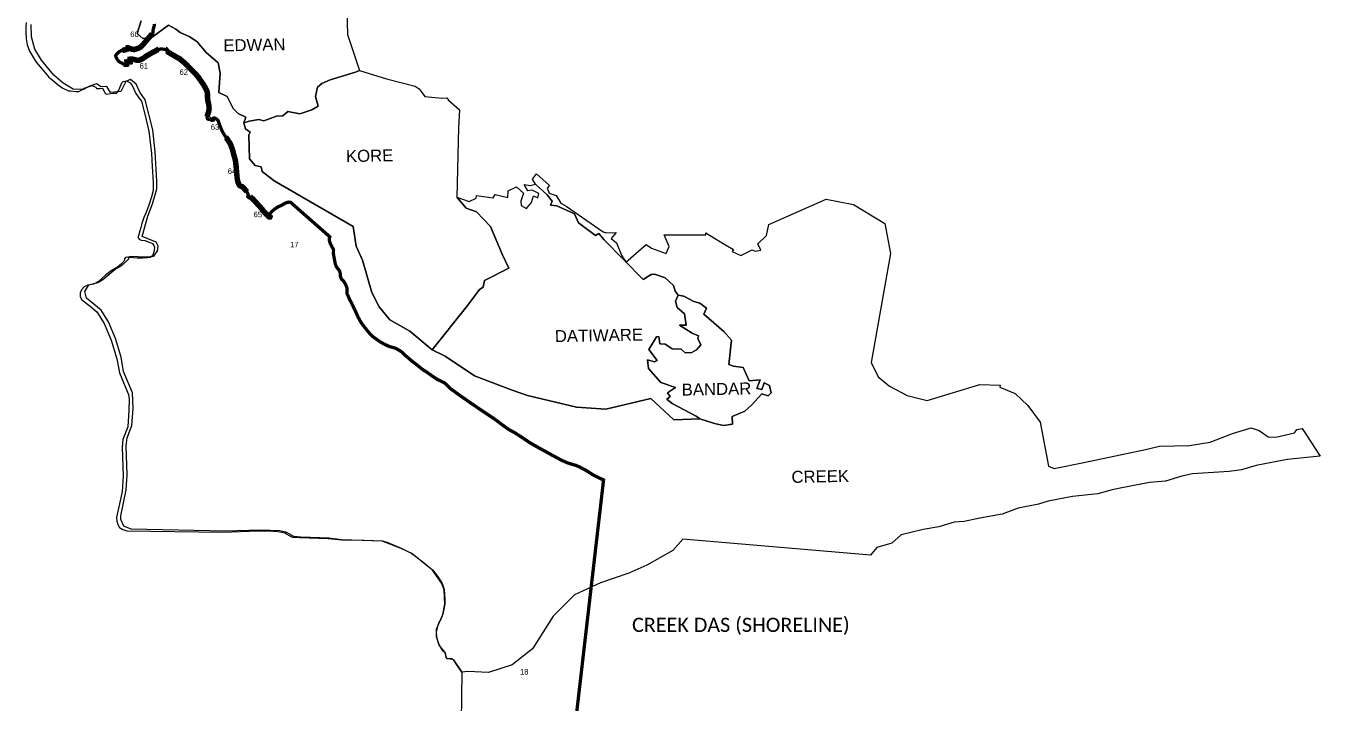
# Model space of a CAD drawing. Header units: metres. Extents: x 0 to 561379, y 0 to 4092696.
# Drawn here: x 259828 to 271595, y 2156234 to 2162387 of the extents above; entities that cross this region are included whole.
import ezdxf

# ---------------------------------------------------------------- set-up
doc = ezdxf.new("R2010")
doc.units = ezdxf.units.M
for name, color, linetype in [('ARTIFICIALLY PROTECTED', 1, 'Continuous'), ('COASTLINE', 5, 'Continuous'), ('DISTRICT BOUNDRY', 86, 'Continuous'), ('UNPROTECTED DUE TO CREEK', 150, 'Continuous'), ('VILLAGE BOUNDRY', 32, 'Continuous'), ('VILLAGE NAME', 250, 'Continuous')]:
    doc.layers.add(name, color=color, linetype=linetype)
doc.styles.get("Standard").update_dxf_attribs({"font": 'arial.ttf'})

msp = doc.modelspace()

# ---------------------------------------------------------------- linework, layer by layer
at = {"layer": 'ARTIFICIALLY PROTECTED', "const_width": 50, "flags": 128}
for points in [[(260981, 2162319), (260978, 2162313), (260971, 2162308), (260967, 2162305), (260960, 2162297), (260954, 2162288), (260948, 2162282), (260938, 2162270), (260922, 2162253), (260911, 2162237), (260906, 2162232), (260900, 2162224), (260894, 2162218), (260887, 2162212), (260877, 2162201), (260871, 2162196), (260867, 2162193), (260858, 2162188), (260848, 2162183), (260840, 2162180), (260834, 2162179), (260828, 2162177), (260820, 2162174), (260815, 2162173), (260811, 2162173), (260806, 2162173), (260796, 2162175), (260785, 2162177), (260776, 2162180), (260767, 2162184), (260763, 2162186), (260760, 2162188), (260757, 2162188), (260756, 2162188), (260753, 2162188), (260752, 2162186), (260752, 2162184), (260751, 2162180), (260750, 2162178), (260749, 2162176), (260745, 2162175), (260742, 2162174), (260738, 2162172), (260731, 2162170), (260723, 2162168), (260708, 2162165), (260704, 2162164)], [(260721, 2162040), (260725, 2162039), (260733, 2162039), (260738, 2162038), (260744, 2162039), (260744, 2162060), (260776, 2162061), (260776, 2162085), (260782, 2162086), (260789, 2162086), (260796, 2162085), (260804, 2162084), (260815, 2162081), (260826, 2162079), (260830, 2162077), (260835, 2162075), (260840, 2162074), (260845, 2162074), (260850, 2162074), (260856, 2162075), (260862, 2162078), (260872, 2162081), (260883, 2162086), (260891, 2162091), (260899, 2162096), (260908, 2162102), (260914, 2162106), (260916, 2162109), (260922, 2162113), (260929, 2162118), (260937, 2162122), (260947, 2162127), (260957, 2162133), (260964, 2162137), (260973, 2162142), (260980, 2162146), (260985, 2162148), (260989, 2162150), (260998, 2162155), (261007, 2162160), (261014, 2162164), (261020, 2162168), (261028, 2162172), (261035, 2162174)], [(261101, 2162170), (261102, 2162170), (261105, 2162167), (261111, 2162159), (261115, 2162154), (261125, 2162147), (261135, 2162141), (261156, 2162128), (261177, 2162116), (261192, 2162107), (261213, 2162095), (261225, 2162089), (261240, 2162076), (261253, 2162066), (261270, 2162052), (261288, 2162035), (261317, 2162005), (261336, 2161985), (261366, 2161956), (261380, 2161940), (261392, 2161927), (261413, 2161896), (261443, 2161854), (261459, 2161826), (261470, 2161805), (261475, 2161792), (261478, 2161779), (261479, 2161769), (261479, 2161760), (261479, 2161751), (261478, 2161743), (261480, 2161727), (261483, 2161705), (261489, 2161681), (261492, 2161662), (261493, 2161649), (261494, 2161632), (261490, 2161610), (261483, 2161587), (261478, 2161573), (261476, 2161564)], [(261503, 2161537), (261509, 2161538), (261519, 2161539), (261526, 2161540), (261528, 2161543), (261529, 2161544), (261530, 2161546)], [(261646, 2161376), (261648, 2161374), (261658, 2161360), (261669, 2161343), (261680, 2161326), (261686, 2161317), (261691, 2161304), (261696, 2161292), (261702, 2161275), (261707, 2161261), (261713, 2161239), (261719, 2161213), (261726, 2161190), (261729, 2161180), (261731, 2161170), (261735, 2161151), (261737, 2161131), (261741, 2161094), (261743, 2161065), (261748, 2161012), (261754, 2160974), (261762, 2160954), (261767, 2160943), (261771, 2160937), (261778, 2160933), (261786, 2160929), (261792, 2160927), (261798, 2160924), (261803, 2160920), (261810, 2160912), (261820, 2160900), (261827, 2160893), (261834, 2160885), (261837, 2160881)], [(261853, 2160846), (261853, 2160843), (261858, 2160837), (261864, 2160833), (261872, 2160830), (261877, 2160827), (261882, 2160823), (261891, 2160815), (261907, 2160797), (261922, 2160781), (261944, 2160757), (261960, 2160740), (261968, 2160731), (261975, 2160723), (261982, 2160712), (261991, 2160701), (261999, 2160692), (262005, 2160686), (262020, 2160671), (262037, 2160653), (262041, 2160650), (262043, 2160650), (262046, 2160650), (262048, 2160654), (262049, 2160658), (262048, 2160662)]]:
    msp.add_lwpolyline(points, dxfattribs=at)
at = {"layer": 'COASTLINE', "const_width": 30, "flags": 128}
msp.add_lwpolyline([(260995, 2162405), (260996, 2162398), (260995, 2162389), (260993, 2162379), (260989, 2162371), (260987, 2162363), (260986, 2162357), (260985, 2162351), (260985, 2162343), (260984, 2162330), (260982, 2162321), (260978, 2162313), (260971, 2162308), (260967, 2162305), (260960, 2162297), (260954, 2162288), (260948, 2162282), (260938, 2162270), (260922, 2162253), (260911, 2162237), (260906, 2162232), (260900, 2162224), (260894, 2162218), (260887, 2162212), (260877, 2162201), (260871, 2162196), (260867, 2162193), (260858, 2162188), (260848, 2162183), (260840, 2162180), (260834, 2162179), (260828, 2162177), (260820, 2162174), (260815, 2162173), (260811, 2162173), (260806, 2162173), (260796, 2162175), (260785, 2162177), (260776, 2162180), (260767, 2162184), (260763, 2162186), (260760, 2162188), (260757, 2162188), (260756, 2162188), (260753, 2162188), (260752, 2162186), (260752, 2162184), (260751, 2162180), (260750, 2162178), (260749, 2162176), (260745, 2162175), (260742, 2162174), (260738, 2162172), (260731, 2162170), (260723, 2162168), (260708, 2162165), (260700, 2162164), (260694, 2162162), (260689, 2162159), (260673, 2162150), (260666, 2162144), (260661, 2162138), (260655, 2162132), (260650, 2162126), (260647, 2162121), (260646, 2162120), (260645, 2162117), (260645, 2162113), (260646, 2162108), (260650, 2162100), (260654, 2162092), (260658, 2162083), (260663, 2162076), (260667, 2162071), (260671, 2162066), (260676, 2162063), (260680, 2162059), (260691, 2162054), (260706, 2162046), (260713, 2162042), (260720, 2162041), (260725, 2162039), (260733, 2162039), (260738, 2162038), (260744, 2162039), (260744, 2162060), (260776, 2162061), (260776, 2162085), (260782, 2162086), (260789, 2162086), (260796, 2162085), (260804, 2162084), (260815, 2162081), (260826, 2162079), (260830, 2162077), (260835, 2162075), (260840, 2162074), (260845, 2162074), (260850, 2162074), (260856, 2162075), (260862, 2162078), (260872, 2162081), (260883, 2162086), (260891, 2162091), (260899, 2162096), (260908, 2162102), (260914, 2162106), (260916, 2162109), (260922, 2162113), (260929, 2162118), (260937, 2162122), (260947, 2162127), (260957, 2162133), (260964, 2162137), (260973, 2162142), (260980, 2162146), (260985, 2162148), (260989, 2162150), (260998, 2162155), (261007, 2162160), (261014, 2162164), (261020, 2162168), (261028, 2162172), (261036, 2162174), (261048, 2162176), (261062, 2162176), (261073, 2162176), (261085, 2162175), (261095, 2162173), (261102, 2162170), (261105, 2162167), (261111, 2162159), (261115, 2162154), (261125, 2162147), (261135, 2162141), (261156, 2162128), (261177, 2162116), (261192, 2162107), (261213, 2162095), (261225, 2162089), (261240, 2162076), (261253, 2162066), (261270, 2162052), (261288, 2162035), (261317, 2162005), (261336, 2161985), (261366, 2161956), (261380, 2161940), (261392, 2161927), (261413, 2161896), (261443, 2161854), (261459, 2161826), (261470, 2161805), (261475, 2161792), (261478, 2161779), (261479, 2161769), (261479, 2161760), (261479, 2161751), (261478, 2161743), (261480, 2161727), (261483, 2161705), (261489, 2161681), (261492, 2161662), (261493, 2161649), (261494, 2161632), (261490, 2161610), (261483, 2161587), (261478, 2161573), (261475, 2161559), (261477, 2161550), (261480, 2161542), (261484, 2161539), (261489, 2161537), (261499, 2161537), (261509, 2161538), (261519, 2161539), (261526, 2161540), (261528, 2161543), (261529, 2161544), (261530, 2161547), (261535, 2161549), (261540, 2161549), (261545, 2161549), (261552, 2161547), (261559, 2161543), (261569, 2161534), (261577, 2161524), (261584, 2161503), (261596, 2161472), (261609, 2161440), (261623, 2161411), (261634, 2161394), (261648, 2161374), (261658, 2161360), (261669, 2161343), (261680, 2161326), (261686, 2161317), (261691, 2161304), (261696, 2161292), (261702, 2161275), (261707, 2161261), (261713, 2161239), (261719, 2161213), (261726, 2161190), (261729, 2161180), (261731, 2161170), (261735, 2161151), (261737, 2161131), (261741, 2161094), (261743, 2161065), (261748, 2161012), (261754, 2160974), (261762, 2160954), (261767, 2160943), (261771, 2160937), (261778, 2160933), (261786, 2160929), (261792, 2160927), (261798, 2160924), (261803, 2160920), (261810, 2160912), (261820, 2160900), (261827, 2160893), (261834, 2160885), (261837, 2160881), (261842, 2160871), (261849, 2160854), (261853, 2160843), (261858, 2160837), (261864, 2160833), (261872, 2160830), (261877, 2160827), (261882, 2160823), (261891, 2160815), (261907, 2160797), (261922, 2160781), (261944, 2160757), (261960, 2160740), (261968, 2160731), (261975, 2160723), (261982, 2160712), (261991, 2160701), (261999, 2160692), (262005, 2160686), (262020, 2160671), (262037, 2160653), (262041, 2160650), (262043, 2160650), (262046, 2160650), (262048, 2160654), (262049, 2160658), (262045, 2160676), (262052, 2160687), (262066, 2160703), (262095, 2160726), (262121, 2160743), (262149, 2160755), (262177, 2160772), (262200, 2160782), (262219, 2160786), (262235, 2160784), (262591, 2160471), (262591, 2160471), (262591, 2160471), (262591, 2160471), (262591, 2160471), (262591, 2160471), (262591, 2160471), (262586, 2160452), (262589, 2160428), (262594, 2160414), (262601, 2160399), (262606, 2160390), (262614, 2160373), (262620, 2160365), (262624, 2160355), (262625, 2160347), (262624, 2160320), (262630, 2160283), (262641, 2160224), (262652, 2160196), (262665, 2160181), (262677, 2160165), (262683, 2160151), (262687, 2160133), (262687, 2160111), (262699, 2160084), (262715, 2160069), (262727, 2160051), (262738, 2160031), (262744, 2160015), (262749, 2159994), (262746, 2159972), (262749, 2159952), (262759, 2159931), (262765, 2159915), (262770, 2159904), (262783, 2159879), (262801, 2159843), (262825, 2159793), (262849, 2159740), (262865, 2159710), (262881, 2159684), (262914, 2159641), (262931, 2159619), (262951, 2159596), (262965, 2159580), (262983, 2159563), (263003, 2159549), (263035, 2159526), (263055, 2159513), (263089, 2159494), (263111, 2159484), (263127, 2159476), (263144, 2159471), (263172, 2159464), (263196, 2159454), (263225, 2159438), (263245, 2159424), (263283, 2159388), (263341, 2159339), (263394, 2159298), (263437, 2159263), (263473, 2159241), (263518, 2159209), (263570, 2159174), (263600, 2159160), (263632, 2159145), (263659, 2159121), (263693, 2159087), (263711, 2159075), (263777, 2159027), (263857, 2158971), (263976, 2158890), (264090, 2158814), (264154, 2158766), (264219, 2158719), (264275, 2158689), (264340, 2158647), (264373, 2158625), (264403, 2158604), (264439, 2158583), (264506, 2158545), (264554, 2158519), (264613, 2158486), (264699, 2158440), (264749, 2158418), (264802, 2158401), (264830, 2158394), (264868, 2158376), (264926, 2158345), (264979, 2158311), (265028, 2158286), (265080, 2158261), (264751, 2155417)], dxfattribs=at)
at = {"layer": 'DISTRICT BOUNDRY'}
msp.add_polyline3d([(259830, 2162419, 0), (259828, 2162381, 0), (259828, 2162334, 0), (259832, 2162271, 0), (259841, 2162215, 0), (259862, 2162159, 0), (259889, 2162112, 0), (259923, 2162059, 0), (259977, 2161995, 0), (260038, 2161921, 0), (260083, 2161886, 0), (260122, 2161851, 0), (260165, 2161822, 0), (260216, 2161796, 0), (260238, 2161796, 0), (260281, 2161792, 0), (260309, 2161792, 0), (260336, 2161806, 0), (260358, 2161822, 0), (260404, 2161838, 0), (260430, 2161845, 0), (260463, 2161832, 0), (260471, 2161819, 0), (260499, 2161817, 0), (260524, 2161822, 0), (260538, 2161800, 0), (260547, 2161780, 0), (260558, 2161766, 0), (260597, 2161773, 0), (260624, 2161776, 0), (260653, 2161777, 0), (260671, 2161797, 0), (260678, 2161819, 0), (260701, 2161869, 0), (260714, 2161883, 0), (260742, 2161887, 0), (260776, 2161870, 0), (260794, 2161846, 0), (260829, 2161772, 0), (260863, 2161721, 0), (260880, 2161703, 0), (260905, 2161596, 0), (260947, 2161430, 0), (260969, 2161229, 0), (260975, 2161110, 0), (260985, 2160965, 0), (260985, 2160893, 0), (260970, 2160834, 0), (260945, 2160758, 0), (260918, 2160686, 0), (260901, 2160645, 0), (260883, 2160591, 0), (260872, 2160555, 0), (260865, 2160526, 0), (260854, 2160492, 0), (260850, 2160474, 0), (260849, 2160461, 0), (260859, 2160450, 0), (260875, 2160439, 0), (260909, 2160437, 0), (260950, 2160422, 0), (260978, 2160409, 0), (260991, 2160393, 0), (260996, 2160373, 0), (260991, 2160330, 0), (260978, 2160299, 0), (260958, 2160283, 0), (260931, 2160280, 0), (260887, 2160277, 0), (260840, 2160277, 0), (260805, 2160279, 0), (260769, 2160283, 0), (260749, 2160285, 0), (260733, 2160282, 0), (260724, 2160271, 0), (260724, 2160255, 0), (260697, 2160226, 0), (260662, 2160196, 0), (260602, 2160162, 0), (260552, 2160122, 0), (260489, 2160066, 0), (260442, 2160041, 0), (260392, 2160032, 0), (260358, 2160017, 0), (260335, 2159989, 0), (260322, 2159958, 0), (260323, 2159926, 0), (260338, 2159897, 0), (260412, 2159840, 0), (260472, 2159788, 0), (260540, 2159684, 0), (260603, 2159532, 0), (260655, 2159362, 0), (260679, 2159234, 0), (260722, 2159132, 0), (260761, 2159039, 0), (260766, 2158995, 0), (260765, 2158896, 0), (260754, 2158743, 0), (260711, 2158630, 0), (260703, 2158559, 0), (260712, 2158295, 0), (260702, 2158157, 0), (260686, 2158071, 0), (260653, 2157922, 0), (260654, 2157886, 0), (260665, 2157857, 0), (260680, 2157828, 0), (260709, 2157810, 0), (260747, 2157800, 0), (261618, 2157788, 0), (261940, 2157799, 0), (262038, 2157798, 0), (262120, 2157793, 0), (262186, 2157781, 0), (262199, 2157769, 0), (262222, 2157756, 0), (262252, 2157743, 0), (262316, 2157737, 0), (262577, 2157730, 0), (262701, 2157717, 0), (262901, 2157713, 0), (263069, 2157707, 0), (263118, 2157692, 0), (263161, 2157674, 0), (263240, 2157641, 0), (263338, 2157593, 0), (263437, 2157517, 0), (263525, 2157444, 0), (263571, 2157388, 0), (263612, 2157321, 0), (263630, 2157265, 0), (263637, 2157180, 0), (263638, 2157133, 0), (263618, 2157041, 0), (263601, 2156996, 0), (263583, 2156965, 0), (263572, 2156938, 0), (263563, 2156906, 0), (263559, 2156877, 0), (263561, 2156837, 0), (263573, 2156792, 0), (263584, 2156761, 0), (263607, 2156725, 0), (263620, 2156709, 0), (263638, 2156698, 0), (263643, 2156678, 0), (263644, 2156662, 0), (263646, 2156649, 0), (263655, 2156640, 0), (263673, 2156638, 0), (263702, 2156638, 0), (263716, 2156628, 0), (263792, 2156515, 0), (263793, 2156514, 0), (263781, 2155843, 0)], dxfattribs=at)
at = {"layer": 'VILLAGE BOUNDRY'}
for points in [[(262742, 2162642, 0), (262753, 2162308, 0), (262862, 2161982, 0), (262824, 2161967, 0), (262593, 2161898, 0), (262520, 2161863, 0), (262479, 2161829, 0), (262460, 2161745, 0), (262485, 2161658, 0), (262427, 2161625, 0), (262319, 2161589, 0), (262209, 2161610, 0), (262163, 2161569, 0), (262106, 2161568, 0), (261990, 2161526, 0), (261945, 2161538, 0), (261857, 2161522, 0), (261811, 2161505, 0), (261828, 2161558, 0), (261757, 2161592, 0), (261713, 2161637, 0), (261658, 2161747, 0), (261581, 2161782, 0), (261595, 2161958, 0), (261575, 2162051, 0), (261466, 2162146, 0), (261386, 2162241, 0), (261318, 2162289, 0), (261231, 2162326, 0), (261192, 2162359, 0), (261124, 2162395, 0), (260977, 2162285, 0), (260892, 2162274, 0), (260841, 2162318, 0), (260876, 2162432, 0)], [(262742, 2162642, 0), (262753, 2162308, 0), (262862, 2161982, 0), (262824, 2161967, 0), (262593, 2161898, 0), (262520, 2161863, 0), (262479, 2161829, 0), (262460, 2161745, 0), (262485, 2161658, 0), (262427, 2161625, 0), (262319, 2161589, 0), (262209, 2161610, 0), (262163, 2161569, 0), (262106, 2161568, 0), (261990, 2161526, 0), (261945, 2161538, 0), (261857, 2161522, 0), (261811, 2161505, 0), (261828, 2161558, 0), (261757, 2161592, 0), (261713, 2161637, 0), (261658, 2161747, 0), (261581, 2161782, 0), (261595, 2161958, 0), (261575, 2162051, 0), (261466, 2162146, 0), (261386, 2162241, 0), (261318, 2162289, 0), (261231, 2162326, 0), (261192, 2162359, 0), (261124, 2162395, 0), (260977, 2162285, 0), (260892, 2162274, 0), (260841, 2162318, 0), (260876, 2162432, 0)], [(260876, 2162432, 0), (260841, 2162318, 0), (260892, 2162274, 0), (260977, 2162285, 0), (261124, 2162395, 0), (261192, 2162359, 0), (261231, 2162326, 0), (261318, 2162289, 0), (261386, 2162241, 0), (261466, 2162146, 0), (261575, 2162051, 0), (261595, 2161958, 0), (261581, 2161782, 0), (261658, 2161747, 0), (261713, 2161637, 0), (261757, 2161592, 0), (261828, 2161558, 0), (261811, 2161505, 0), (261826, 2161453, 0), (261866, 2161423, 0), (261854, 2161398, 0), (261861, 2161180, 0), (261912, 2161119, 0), (261966, 2161107, 0), (261977, 2161065, 0), (262085, 2160980, 0), (262804, 2160564, 0), (262831, 2160386, 0), (262888, 2160257, 0), (262972, 2159965, 0), (263040, 2159834, 0), (263136, 2159715, 0), (263319, 2159613, 0), (263522, 2159443, 0), (263641, 2159387, 0), (263906, 2159208, 0), (264249, 2159077, 0), (264390, 2159028, 0), (264835, 2158924, 0), (265102, 2158904, 0), (265511, 2159001, 0), (265719, 2158809, 0), (265955, 2158816, 0), (266089, 2158773, 0), (266171, 2158756, 0), (266252, 2158768, 0), (266250, 2158839, 0), (266364, 2158887, 0), (266424, 2158942, 0), (266518, 2159045, 0), (266576, 2159025, 0), (266603, 2159053, 0), (266589, 2159120, 0), (266541, 2159144, 0), (266520, 2159084, 0), (266474, 2159092, 0), (266503, 2159172, 0), (266403, 2159161, 0), (266348, 2159284, 0), (266260, 2159295, 0), (266219, 2159310, 0), (266242, 2159531, 0), (266173, 2159611, 0), (265993, 2159767, 0), (266017, 2159822, 0), (265955, 2159869, 0), (265902, 2159884, 0), (265809, 2159930, 0), (265758, 2159939, 0), (265730, 2159976, 0), (265717, 2160028, 0), (265639, 2160099, 0), (265543, 2160131, 0), (265512, 2160127, 0), (265439, 2160084, 0), (265081, 2160445, 0), (265036, 2160501, 0), (265008, 2160484, 0), (264853, 2160597, 0), (264816, 2160680, 0), (264655, 2160751, 0), (264598, 2160759, 0), (264613, 2160794, 0), (264568, 2160853, 0), (264461, 2160949, 0), (264435, 2160994, 0), (264470, 2161042, 0), (264589, 2160936, 0), (264566, 2160912, 0), (264587, 2160866, 0), (264650, 2160846, 0), (264691, 2160775, 0), (264740, 2160750, 0), (265076, 2160517, 0), (265106, 2160506, 0), (265196, 2160510, 0), (265150, 2160454, 0), (265198, 2160416, 0), (265242, 2160305, 0), (265283, 2160241, 0), (265468, 2160401, 0), (265515, 2160369, 0), (265648, 2160319, 0), (265677, 2160383, 0), (265631, 2160490, 0), (266011, 2160488, 0), (266011, 2160508, 0), (266167, 2160409, 0), (266262, 2160355, 0), (266249, 2160337, 0), (266329, 2160301, 0), (266430, 2160353, 0), (266459, 2160339, 0), (266511, 2160348, 0), (266484, 2160408, 0), (266560, 2160483, 0), (266582, 2160584, 0), (267105, 2160812, 0), (267351, 2160763, 0), (267638, 2160592, 0), (267690, 2160320, 0), (267513, 2159330, 0), (267578, 2159198, 0), (267679, 2159115, 0), (267841, 2159029, 0), (268022, 2158983, 0), (268502, 2159130, 0), (268685, 2159124, 0), (268682, 2159106, 0), (268823, 2159048, 0), (268938, 2158938, 0), (269050, 2158785, 0), (269126, 2158386, 0), (269176, 2158365, 0), (269447, 2158420, 0), (270008, 2158539, 0), (270135, 2158567, 0), (270407, 2158575, 0), (270594, 2158604, 0), (270798, 2158684, 0), (270968, 2158734, 0), (271041, 2158711, 0), (271121, 2158653, 0), (271193, 2158650, 0), (271363, 2158690, 0), (271384, 2158720, 0), (271430, 2158730, 0), (271595, 2158479, 0), (271296, 2158447, 0), (271013, 2158393, 0), (270879, 2158353, 0), (270769, 2158339, 0), (270434, 2158318, 0), (270336, 2158295, 0), (270189, 2158251, 0), (270043, 2158237, 0), (269776, 2158186, 0), (269703, 2158172, 0), (269573, 2158136, 0), (269342, 2158111, 0), (269121, 2158068, 0), (269034, 2158040, 0), (268850, 2158006, 0), (268704, 2157951, 0), (268501, 2157914, 0), (268358, 2157883, 0), (268268, 2157879, 0), (268128, 2157834, 0), (267985, 2157812, 0), (267787, 2157764, 0), (267702, 2157686, 0), (267564, 2157648, 0), (267508, 2157579, 0), (265800, 2157722, 0), (265709, 2157621, 0), (265473, 2157486, 0), (265311, 2157415, 0), (265051, 2157328, 0), (264816, 2157217, 0), (264623, 2157024, 0), (264434, 2156727, 0), (264250, 2156580, 0), (264035, 2156511, 0), (263846, 2156520, 0), (263792, 2156514, 0), (263716, 2156627, 0), (263654, 2156639, 0), (263638, 2156697, 0), (263584, 2156760, 0), (263561, 2156836, 0), (263562, 2156905, 0), (263618, 2157040, 0), (263637, 2157132, 0), (263630, 2157264, 0), (263611, 2157320, 0), (263525, 2157443, 0), (263337, 2157592, 0), (263239, 2157640, 0), (263068, 2157706, 0), (262702, 2157717, 0), (262581, 2157732, 0), (262328, 2157741, 0), (262265, 2157747, 0), (262200, 2157785, 0), (262136, 2157799, 0), (261960, 2157806, 0), (261643, 2157797, 0), (260785, 2157813, 0), (260718, 2157842, 0), (260692, 2157901, 0), (260692, 2157936, 0), (260740, 2158171, 0), (260750, 2158309, 0), (260741, 2158572, 0), (260749, 2158644, 0), (260792, 2158757, 0), (260802, 2158910, 0), (260798, 2159052, 0), (260717, 2159248, 0), (260693, 2159376, 0), (260642, 2159547, 0), (260580, 2159699, 0), (260513, 2159803, 0), (260379, 2159913, 0), (260364, 2159974, 0), (260399, 2160033, 0), (260483, 2160056, 0), (260529, 2160082, 0), (260641, 2160177, 0), (260700, 2160211, 0), (260761, 2160269, 0), (260771, 2160296, 0), (260923, 2160290, 0), (260992, 2160295, 0), (261025, 2160343, 0), (261030, 2160386, 0), (261012, 2160421, 0), (260885, 2160474, 0), (260936, 2160658, 0), (260980, 2160771, 0), (261019, 2160906, 0), (261018, 2160977, 0), (261003, 2161242, 0), (260981, 2161443, 0), (260914, 2161716, 0), (260864, 2161786, 0), (260830, 2161859, 0), (260778, 2161901, 0), (260738, 2161883, 0), (260691, 2161791, 0), (260597, 2161781, 0), (260564, 2161837, 0), (260512, 2161834, 0), (260471, 2161861, 0), (260399, 2161838, 0), (260351, 2161808, 0), (260259, 2161812, 0), (260166, 2161868, 0), (260083, 2161939, 0), (259969, 2162077, 0), (259908, 2162177, 0), (259879, 2162289, 0), (259875, 2162399, 0)], [(260876, 2162432, 0), (260841, 2162318, 0), (260892, 2162274, 0), (260977, 2162285, 0), (261124, 2162395, 0), (261192, 2162359, 0), (261231, 2162326, 0), (261318, 2162289, 0), (261386, 2162241, 0), (261466, 2162146, 0), (261575, 2162051, 0), (261595, 2161958, 0), (261581, 2161782, 0), (261658, 2161747, 0), (261713, 2161637, 0), (261757, 2161592, 0), (261828, 2161558, 0), (261811, 2161505, 0), (261826, 2161453, 0), (261866, 2161423, 0), (261854, 2161398, 0), (261861, 2161180, 0), (261912, 2161119, 0), (261966, 2161107, 0), (261977, 2161065, 0), (262085, 2160980, 0), (262804, 2160564, 0), (262831, 2160386, 0), (262888, 2160257, 0), (262972, 2159965, 0), (263040, 2159834, 0), (263136, 2159715, 0), (263319, 2159613, 0), (263522, 2159443, 0), (263641, 2159387, 0), (263906, 2159208, 0), (264249, 2159077, 0), (264390, 2159028, 0), (264835, 2158924, 0), (265102, 2158904, 0), (265511, 2159001, 0), (265719, 2158809, 0), (265955, 2158816, 0), (266089, 2158773, 0), (266171, 2158756, 0), (266252, 2158768, 0), (266250, 2158839, 0), (266364, 2158887, 0), (266424, 2158942, 0), (266518, 2159045, 0), (266576, 2159025, 0), (266603, 2159053, 0), (266589, 2159120, 0), (266541, 2159144, 0), (266520, 2159084, 0), (266474, 2159092, 0), (266503, 2159172, 0), (266403, 2159161, 0), (266348, 2159284, 0), (266260, 2159295, 0), (266219, 2159310, 0), (266242, 2159531, 0), (266173, 2159611, 0), (265993, 2159767, 0), (266017, 2159822, 0), (265955, 2159869, 0), (265902, 2159884, 0), (265809, 2159930, 0), (265758, 2159939, 0), (265730, 2159976, 0), (265717, 2160028, 0), (265639, 2160099, 0), (265543, 2160131, 0), (265512, 2160127, 0), (265439, 2160084, 0), (265081, 2160445, 0), (265036, 2160501, 0), (265008, 2160484, 0), (264853, 2160597, 0), (264816, 2160680, 0), (264655, 2160751, 0), (264598, 2160759, 0), (264613, 2160794, 0), (264568, 2160853, 0), (264461, 2160949, 0), (264435, 2160994, 0), (264470, 2161042, 0), (264589, 2160936, 0), (264566, 2160912, 0), (264587, 2160866, 0), (264650, 2160846, 0), (264691, 2160775, 0), (264740, 2160750, 0), (265076, 2160517, 0), (265106, 2160506, 0), (265196, 2160510, 0), (265150, 2160454, 0), (265198, 2160416, 0), (265242, 2160305, 0), (265283, 2160241, 0), (265468, 2160401, 0), (265515, 2160369, 0), (265648, 2160319, 0), (265677, 2160383, 0), (265631, 2160490, 0), (266011, 2160488, 0), (266011, 2160508, 0), (266167, 2160409, 0), (266262, 2160355, 0), (266249, 2160337, 0), (266329, 2160301, 0), (266430, 2160353, 0), (266459, 2160339, 0), (266511, 2160348, 0), (266484, 2160408, 0), (266560, 2160483, 0), (266582, 2160584, 0), (267105, 2160812, 0), (267351, 2160763, 0), (267638, 2160592, 0), (267690, 2160320, 0), (267513, 2159330, 0), (267578, 2159198, 0), (267679, 2159115, 0), (267841, 2159029, 0), (268022, 2158983, 0), (268502, 2159130, 0), (268685, 2159124, 0), (268682, 2159106, 0), (268823, 2159048, 0), (268938, 2158938, 0), (269050, 2158785, 0), (269126, 2158386, 0), (269176, 2158365, 0), (269447, 2158420, 0), (270008, 2158539, 0), (270135, 2158567, 0), (270407, 2158575, 0), (270594, 2158604, 0), (270798, 2158684, 0), (270968, 2158734, 0), (271041, 2158711, 0), (271121, 2158653, 0), (271193, 2158650, 0), (271363, 2158690, 0), (271384, 2158720, 0), (271430, 2158730, 0), (271595, 2158479, 0), (271296, 2158447, 0), (271013, 2158393, 0), (270879, 2158353, 0), (270769, 2158339, 0), (270434, 2158318, 0), (270336, 2158295, 0), (270189, 2158251, 0), (270043, 2158237, 0), (269776, 2158186, 0), (269703, 2158172, 0), (269573, 2158136, 0), (269342, 2158111, 0), (269121, 2158068, 0), (269034, 2158040, 0), (268850, 2158006, 0), (268704, 2157951, 0), (268501, 2157914, 0), (268358, 2157883, 0), (268268, 2157879, 0), (268128, 2157834, 0), (267985, 2157812, 0), (267787, 2157764, 0), (267702, 2157686, 0), (267564, 2157648, 0), (267508, 2157579, 0), (265800, 2157722, 0), (265709, 2157621, 0), (265473, 2157486, 0), (265311, 2157415, 0), (265051, 2157328, 0), (264816, 2157217, 0), (264623, 2157024, 0), (264434, 2156727, 0), (264250, 2156580, 0), (264035, 2156511, 0), (263846, 2156520, 0), (263792, 2156514, 0), (263716, 2156627, 0), (263654, 2156639, 0), (263638, 2156697, 0), (263584, 2156760, 0), (263561, 2156836, 0), (263562, 2156905, 0), (263618, 2157040, 0), (263637, 2157132, 0), (263630, 2157264, 0), (263611, 2157320, 0), (263525, 2157443, 0), (263337, 2157592, 0), (263239, 2157640, 0), (263068, 2157706, 0), (262702, 2157717, 0), (262581, 2157732, 0), (262328, 2157741, 0), (262265, 2157747, 0), (262200, 2157785, 0), (262136, 2157799, 0), (261960, 2157806, 0), (261643, 2157797, 0), (260785, 2157813, 0), (260718, 2157842, 0), (260692, 2157901, 0), (260692, 2157936, 0), (260740, 2158171, 0), (260750, 2158309, 0), (260741, 2158572, 0), (260749, 2158644, 0), (260792, 2158757, 0), (260802, 2158910, 0), (260798, 2159052, 0), (260717, 2159248, 0), (260693, 2159376, 0), (260642, 2159547, 0), (260580, 2159699, 0), (260513, 2159803, 0), (260379, 2159913, 0), (260364, 2159974, 0), (260399, 2160033, 0), (260483, 2160056, 0), (260529, 2160082, 0), (260641, 2160177, 0), (260700, 2160211, 0), (260761, 2160269, 0), (260771, 2160296, 0), (260923, 2160290, 0), (260992, 2160295, 0), (261025, 2160343, 0), (261030, 2160386, 0), (261012, 2160421, 0), (260885, 2160474, 0), (260936, 2160658, 0), (260980, 2160771, 0), (261019, 2160906, 0), (261018, 2160977, 0), (261003, 2161242, 0), (260981, 2161443, 0), (260914, 2161716, 0), (260864, 2161786, 0), (260830, 2161859, 0), (260778, 2161901, 0), (260738, 2161883, 0), (260691, 2161791, 0), (260597, 2161781, 0), (260564, 2161837, 0), (260512, 2161834, 0), (260471, 2161861, 0), (260399, 2161838, 0), (260351, 2161808, 0), (260259, 2161812, 0), (260166, 2161868, 0), (260083, 2161939, 0), (259969, 2162077, 0), (259908, 2162177, 0), (259879, 2162289, 0), (259875, 2162399, 0)]]:
    msp.add_polyline3d(points, dxfattribs=at)
for points in [[(264218, 2160187, 0), (263999, 2160075, 0), (263985, 2160013, 0), (263951, 2159992, 0), (263845, 2159850, 0), (263522, 2159443, 0), (263319, 2159613, 0), (263136, 2159715, 0), (263040, 2159834, 0), (262972, 2159965, 0), (262888, 2160257, 0), (262831, 2160386, 0), (262804, 2160564, 0), (262085, 2160980, 0), (261977, 2161065, 0), (261966, 2161107, 0), (261912, 2161119, 0), (261861, 2161180, 0), (261854, 2161398, 0), (261866, 2161423, 0), (261826, 2161453, 0), (261811, 2161505, 0), (261857, 2161522, 0), (261945, 2161538, 0), (261990, 2161526, 0), (262106, 2161568, 0), (262163, 2161569, 0), (262209, 2161610, 0), (262319, 2161589, 0), (262427, 2161625, 0), (262485, 2161658, 0), (262460, 2161745, 0), (262479, 2161829, 0), (262520, 2161863, 0), (262593, 2161898, 0), (262824, 2161967, 0), (262862, 2161982, 0), (263107, 2161907, 0), (263368, 2161841, 0), (263403, 2161814, 0), (263456, 2161747, 0), (263613, 2161731, 0), (263656, 2161733, 0), (263669, 2161711, 0), (263770, 2161624, 0), (263762, 2161463, 0), (263746, 2160830, 0), (263832, 2160730, 0), (263925, 2160697, 0), (264051, 2160565, 0), (264159, 2160314, 0)], [(264218, 2160187, 0), (263999, 2160075, 0), (263985, 2160013, 0), (263951, 2159992, 0), (263845, 2159850, 0), (263522, 2159443, 0), (263319, 2159613, 0), (263136, 2159715, 0), (263040, 2159834, 0), (262972, 2159965, 0), (262888, 2160257, 0), (262831, 2160386, 0), (262804, 2160564, 0), (262085, 2160980, 0), (261977, 2161065, 0), (261966, 2161107, 0), (261912, 2161119, 0), (261861, 2161180, 0), (261854, 2161398, 0), (261866, 2161423, 0), (261826, 2161453, 0), (261811, 2161505, 0), (261857, 2161522, 0), (261945, 2161538, 0), (261990, 2161526, 0), (262106, 2161568, 0), (262163, 2161569, 0), (262209, 2161610, 0), (262319, 2161589, 0), (262427, 2161625, 0), (262485, 2161658, 0), (262460, 2161745, 0), (262479, 2161829, 0), (262520, 2161863, 0), (262593, 2161898, 0), (262824, 2161967, 0), (262862, 2161982, 0), (263107, 2161907, 0), (263368, 2161841, 0), (263403, 2161814, 0), (263456, 2161747, 0), (263613, 2161731, 0), (263656, 2161733, 0), (263669, 2161711, 0), (263770, 2161624, 0), (263762, 2161463, 0), (263746, 2160830, 0), (263832, 2160730, 0), (263925, 2160697, 0), (264051, 2160565, 0), (264159, 2160314, 0)], [(265964, 2159490, 0), (265925, 2159444, 0), (265883, 2159418, 0), (265823, 2159416, 0), (265785, 2159449, 0), (265704, 2159454, 0), (265639, 2159494, 0), (265593, 2159498, 0), (265581, 2159566, 0), (265560, 2159561, 0), (265493, 2159448, 0), (265567, 2159348, 0), (265543, 2159334, 0), (265480, 2159354, 0), (265490, 2159274, 0), (265602, 2159147, 0), (265735, 2159102, 0), (265660, 2159054, 0), (265685, 2159021, 0), (265654, 2158996, 0), (265705, 2158957, 0), (265923, 2158842, 0), (265955, 2158816, 0), (265719, 2158809, 0), (265511, 2159001, 0), (265102, 2158904, 0), (264835, 2158924, 0), (264390, 2159028, 0), (264249, 2159077, 0), (263906, 2159208, 0), (263641, 2159387, 0), (263522, 2159443, 0), (263845, 2159850, 0), (263951, 2159992, 0), (263985, 2160013, 0), (263999, 2160075, 0), (264218, 2160187, 0), (264159, 2160314, 0), (264051, 2160565, 0), (263925, 2160697, 0), (263832, 2160730, 0), (263746, 2160830, 0), (263858, 2160791, 0), (263921, 2160821, 0), (263925, 2160845, 0), (264075, 2160824, 0), (264094, 2160855, 0), (264211, 2160827, 0), (264214, 2160887, 0), (264290, 2160924, 0), (264352, 2160866, 0), (264327, 2160795, 0), (264330, 2160754, 0), (264380, 2160728, 0), (264424, 2160784, 0), (264442, 2160843, 0), (264481, 2160826, 0), (264492, 2160865, 0), (264432, 2160895, 0), (264391, 2160890, 0), (264358, 2160947, 0), (264412, 2160937, 0), (264461, 2160949, 0), (264568, 2160853, 0), (264613, 2160794, 0), (264598, 2160759, 0), (264655, 2160751, 0), (264816, 2160680, 0), (264853, 2160597, 0), (265008, 2160484, 0), (265036, 2160501, 0), (265081, 2160445, 0), (265439, 2160084, 0), (265512, 2160127, 0), (265543, 2160131, 0), (265639, 2160099, 0), (265717, 2160028, 0), (265730, 2159976, 0), (265758, 2159939, 0), (265733, 2159886, 0), (265749, 2159827, 0), (265817, 2159772, 0), (265831, 2159667, 0), (265771, 2159667, 0), (265887, 2159594, 0), (265942, 2159572, 0), (265936, 2159547, 0)], [(265964, 2159490, 0), (265925, 2159444, 0), (265883, 2159418, 0), (265823, 2159416, 0), (265785, 2159449, 0), (265704, 2159454, 0), (265639, 2159494, 0), (265593, 2159498, 0), (265581, 2159566, 0), (265560, 2159561, 0), (265493, 2159448, 0), (265567, 2159348, 0), (265543, 2159334, 0), (265480, 2159354, 0), (265490, 2159274, 0), (265602, 2159147, 0), (265735, 2159102, 0), (265660, 2159054, 0), (265685, 2159021, 0), (265654, 2158996, 0), (265705, 2158957, 0), (265923, 2158842, 0), (265955, 2158816, 0), (265719, 2158809, 0), (265511, 2159001, 0), (265102, 2158904, 0), (264835, 2158924, 0), (264390, 2159028, 0), (264249, 2159077, 0), (263906, 2159208, 0), (263641, 2159387, 0), (263522, 2159443, 0), (263845, 2159850, 0), (263951, 2159992, 0), (263985, 2160013, 0), (263999, 2160075, 0), (264218, 2160187, 0), (264159, 2160314, 0), (264051, 2160565, 0), (263925, 2160697, 0), (263832, 2160730, 0), (263746, 2160830, 0), (263858, 2160791, 0), (263921, 2160821, 0), (263925, 2160845, 0), (264075, 2160824, 0), (264094, 2160855, 0), (264211, 2160827, 0), (264214, 2160887, 0), (264290, 2160924, 0), (264352, 2160866, 0), (264327, 2160795, 0), (264330, 2160754, 0), (264380, 2160728, 0), (264424, 2160784, 0), (264442, 2160843, 0), (264481, 2160826, 0), (264492, 2160865, 0), (264432, 2160895, 0), (264391, 2160890, 0), (264358, 2160947, 0), (264412, 2160937, 0), (264461, 2160949, 0), (264568, 2160853, 0), (264613, 2160794, 0), (264598, 2160759, 0), (264655, 2160751, 0), (264816, 2160680, 0), (264853, 2160597, 0), (265008, 2160484, 0), (265036, 2160501, 0), (265081, 2160445, 0), (265439, 2160084, 0), (265512, 2160127, 0), (265543, 2160131, 0), (265639, 2160099, 0), (265717, 2160028, 0), (265730, 2159976, 0), (265758, 2159939, 0), (265733, 2159886, 0), (265749, 2159827, 0), (265817, 2159772, 0), (265831, 2159667, 0), (265771, 2159667, 0), (265887, 2159594, 0), (265942, 2159572, 0), (265936, 2159547, 0)], [(266603, 2159053, 0), (266576, 2159025, 0), (266518, 2159045, 0), (266424, 2158942, 0), (266364, 2158887, 0), (266250, 2158839, 0), (266252, 2158768, 0), (266171, 2158756, 0), (266089, 2158773, 0), (265955, 2158816, 0), (265923, 2158842, 0), (265705, 2158957, 0), (265654, 2158996, 0), (265685, 2159021, 0), (265660, 2159054, 0), (265735, 2159102, 0), (265602, 2159147, 0), (265490, 2159274, 0), (265480, 2159354, 0), (265543, 2159334, 0), (265567, 2159348, 0), (265493, 2159448, 0), (265560, 2159561, 0), (265581, 2159566, 0), (265593, 2159498, 0), (265639, 2159494, 0), (265704, 2159454, 0), (265785, 2159449, 0), (265823, 2159416, 0), (265883, 2159418, 0), (265925, 2159444, 0), (265964, 2159490, 0), (265936, 2159547, 0), (265942, 2159572, 0), (265887, 2159594, 0), (265771, 2159667, 0), (265831, 2159667, 0), (265817, 2159772, 0), (265749, 2159827, 0), (265733, 2159886, 0), (265758, 2159939, 0), (265809, 2159930, 0), (265902, 2159884, 0), (265955, 2159869, 0), (266017, 2159822, 0), (265993, 2159767, 0), (266173, 2159611, 0), (266242, 2159531, 0), (266219, 2159310, 0), (266260, 2159295, 0), (266348, 2159284, 0), (266403, 2159161, 0), (266503, 2159172, 0), (266474, 2159092, 0), (266520, 2159084, 0), (266541, 2159144, 0), (266589, 2159120, 0)], [(266603, 2159053, 0), (266576, 2159025, 0), (266518, 2159045, 0), (266424, 2158942, 0), (266364, 2158887, 0), (266250, 2158839, 0), (266252, 2158768, 0), (266171, 2158756, 0), (266089, 2158773, 0), (265955, 2158816, 0), (265923, 2158842, 0), (265705, 2158957, 0), (265654, 2158996, 0), (265685, 2159021, 0), (265660, 2159054, 0), (265735, 2159102, 0), (265602, 2159147, 0), (265490, 2159274, 0), (265480, 2159354, 0), (265543, 2159334, 0), (265567, 2159348, 0), (265493, 2159448, 0), (265560, 2159561, 0), (265581, 2159566, 0), (265593, 2159498, 0), (265639, 2159494, 0), (265704, 2159454, 0), (265785, 2159449, 0), (265823, 2159416, 0), (265883, 2159418, 0), (265925, 2159444, 0), (265964, 2159490, 0), (265936, 2159547, 0), (265942, 2159572, 0), (265887, 2159594, 0), (265771, 2159667, 0), (265831, 2159667, 0), (265817, 2159772, 0), (265749, 2159827, 0), (265733, 2159886, 0), (265758, 2159939, 0), (265809, 2159930, 0), (265902, 2159884, 0), (265955, 2159869, 0), (266017, 2159822, 0), (265993, 2159767, 0), (266173, 2159611, 0), (266242, 2159531, 0), (266219, 2159310, 0), (266260, 2159295, 0), (266348, 2159284, 0), (266403, 2159161, 0), (266503, 2159172, 0), (266474, 2159092, 0), (266520, 2159084, 0), (266541, 2159144, 0), (266589, 2159120, 0)]]:
    msp.add_polyline3d(points, close=True, dxfattribs=at)

# ---------------------------------------------------------------- texts
at = {"layer": 'ARTIFICIALLY PROTECTED', "char_height": 50, "attachment_point": 1}
for s, insert in [('60', (260777, 2162336)), ('61', (260862, 2162049)), ('62', (261224, 2161992)), ('63', (261509, 2161493)), ('64', (261663, 2161092)), ('65', (261898, 2160699))]:
    msp.add_mtext_dynamic_manual_height_columns(s, width=84.37, gutter_width=1, heights=[0], dxfattribs=dict(at, insert=insert))
at = {"layer": 'UNPROTECTED DUE TO CREEK', "char_height": 50, "attachment_point": 1}
for s, insert in [('17', (262230, 2160425)), ('18', (264320, 2156543))]:
    msp.add_mtext_dynamic_manual_height_columns(s, width=70.18, gutter_width=1, heights=[0], dxfattribs=dict(at, insert=insert))
at = {"layer": 'VILLAGE NAME', "char_height": 108.75, "attachment_point": 1, "rotation": 1.1028}
for s, insert in [('{\\fArial|b0|i0|c0|p34;EDWAN}', (261622, 2162264)), ('{\\fArial|b0|i0|c0|p34;EDWAN}', (261622, 2162264)), ('{\\fArial|b0|i0|c0|p34;KORE}', (262737, 2161258)), ('{\\fArial|b0|i0|c0|p34;KORE}', (262737, 2161258)), ('{\\fArial|b0|i0|c0|p34;DATIWARE}', (264636, 2159622)), ('{\\fArial|b0|i0|c0|p34;DATIWARE}', (264636, 2159622)), ('{\\fArial|b0|i0|c0|p34;BANDAR}', (265789, 2159136)), ('{\\fArial|b0|i0|c0|p34;BANDAR}', (265789, 2159136)), ('{\\fArial|b0|i0|c0|p34;CREEK}', (266787, 2158343)), ('{\\fArial|b0|i0|c0|p34;CREEK}', (266787, 2158343))]:
    msp.add_mtext_dynamic_manual_height_columns(s, width=726.93, gutter_width=544, heights=[0], dxfattribs=dict(at, insert=insert))
at = {"layer": 'VILLAGE NAME', "insert": (265339, 2157009), "char_height": 128.65, "attachment_point": 1}
msp.add_mtext_dynamic_manual_height_columns('{\\fCalibri|b0|i0|c0|p34;CREEK DAS (SHORELINE)}', width=2524.34, gutter_width=643, heights=[0], dxfattribs=at)
msp.add_mtext_dynamic_manual_height_columns('{\\fCalibri|b0|i0|c0|p34;CREEK DAS (SHORELINE)}', width=2524.34, gutter_width=643, heights=[0], dxfattribs=at)

doc.saveas('drawing.dxf')
